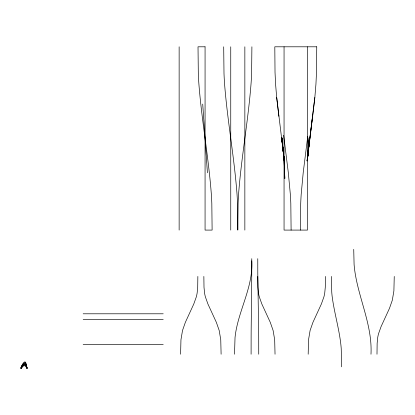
<?xml version="1.0" encoding="UTF-8"?>
<svg xmlns="http://www.w3.org/2000/svg" width="415" height="415" viewBox="0 0 415 415"><rect width="100%" height="100%" fill="white"/><g stroke="black" fill="none" stroke-linecap="round" stroke-linejoin="round"><path stroke-width="0.62" d="M180.592 354.218L180.956 339.776L182.522 330.454L185.355 322.341L193.774 304.024L196.311 296.912A36.157 33.625 90 0 0 197.151 292.933L197.701 287.279L197.856 276.432M234.517 354.218L235.025 337.665A63.111 47.123 90 0 1 235.73 332.296C239.73 308.158 253.243 285.79 251.775 260.776M251.101 354.218L251.122 337.665A205.492 20.236 90 0 1 251.163 330.413L251.729 279.077A159.495 15.708 90 0 0 251.76 272.811L251.775 258.68M251.9 46.802L251.609 73.31A314.544 314.544 0 0 1 251.137 82.486C248.357 119.94 241.343 156.948 238.563 194.402A314.544 314.544 0 0 0 238.096 203.578L237.8 230.086L237.51 203.578A314.544 314.544 0 0 0 237.038 194.402C234.262 156.948 227.244 119.94 224.468 82.486A314.544 314.544 0 0 1 223.996 73.31L223.701 46.802M300.419 230.086L300.714 203.578A314.544 314.544 0 0 1 301.181 194.402L303.235 172.427L307.717 136.525M308.179 354.218L308.537 339.776L310.104 330.454L312.941 322.341L321.36 304.024L323.897 296.912A36.157 33.625 -90 0 0 324.738 292.933L325.287 287.279L325.438 276.432M376.991 354.218L377.142 343.371L377.692 337.722A36.157 33.625 -90 0 1 378.532 333.743L381.069 326.631L389.488 308.314L392.32 300.201L393.892 290.879L394.25 276.432M316.744 46.802L316.505 72.22L315.934 84.245L314.861 97.312L312.645 116.299M309.025 137.796L307.494 159.521L309.325 137.78L307.432 159.931L309.574 137.764L307.344 160.32L309.761 137.749L307.214 160.693L312.511 116.921L307.048 161.046L314.829 97.52M20.75 368.198C21.611 365.714 25.481 357.445 26.197 364.873M20.864 368.198C21.87 364.806 25.772 358.949 26.539 366.082A25.45 25.45 0 0 0 27.302 368.198M20.973 368.198C21.948 365.055 25.943 360.287 26.446 366.549A22.4 22.4 0 0 0 27.079 368.198M21.087 368.198C21.876 366.538 22.975 364.214 25.076 364.105A0.633 0.633 0 0 1 25.455 364.308L26.378 366.694A26.861 26.861 0 0 0 26.965 368.198M21.201 368.198L22.68 365.937L24.329 364.961A2.599 2.599 0 0 1 24.916 364.894L25.611 365.21L26.15 366.512A27.291 27.291 0 0 0 26.851 368.198M21.31 368.198L23.23 366.087A3.097 3.097 0 0 1 24.127 365.771L25.424 365.771L26.057 366.834A21.061 21.061 0 0 0 26.524 367.789L26.742 368.198M316.723 46.802L274.808 46.802L275.021 72.22L275.591 84.245L276.67 97.312L278.88 116.299M83.161 313.797L163.209 313.797M83.156 319.581L163.209 319.581M83.156 344.419L163.209 344.419M27.188 368.198L26.897 367.462A27.629 27.629 0 0 1 26.109 365.065M283.647 135.249L288.29 172.427L290.344 194.402A314.544 314.544 0 0 1 290.816 203.578L291.107 230.086M276.701 97.52L284.311 160.693L281.645 137.739L284.187 160.32L281.764 137.749L284.093 159.931L281.956 137.764L284.036 159.521M202.717 104.077L207.417 172.811M284.005 159.095L284.835 178.476L284.005 158.188M370.989 354.218C372.468 325.116 358.451 298.359 354.664 269.958A92.856 86.356 -90 0 1 354.088 264.365L353.73 249.358M341.654 366.829L341.234 348.725A101.296 84.235 -90 0 0 340.741 343.485C338.837 327.648 334.205 312.282 332.156 296.471A78.274 65.093 90 0 1 331.741 291.958L331.44 276.432M275.036 354.218L274.678 339.776L273.106 330.454L270.274 322.341L261.855 304.024L259.318 296.912A36.157 33.625 90 0 1 258.478 292.933L257.928 287.279L257.772 276.432M221.112 354.218L220.754 339.776L219.187 330.454L216.355 322.341L207.931 304.024L205.394 296.912A36.157 33.625 90 0 1 204.554 292.933L204.004 287.279L203.853 276.432M307.468 46.802L307.468 230.086L284.057 230.086L284.057 46.802M258.737 354.218L258.706 337.665A204.481 28.562 90 0 0 258.649 330.413L257.845 279.077A158.706 22.171 -90 0 1 257.793 272.811L257.772 258.68M244.85 46.802L244.85 230.086M230.75 46.802L230.75 230.086M179.14 46.802L179.14 230.086M205.067 46.802L198.017 46.802L198.308 73.31A314.544 314.544 0 0 0 198.78 82.486C201.555 119.94 208.574 156.948 211.349 194.402A314.544 314.544 0 0 1 211.821 203.578L212.117 230.086L205.067 230.086L205.067 46.802"/></g></svg>
